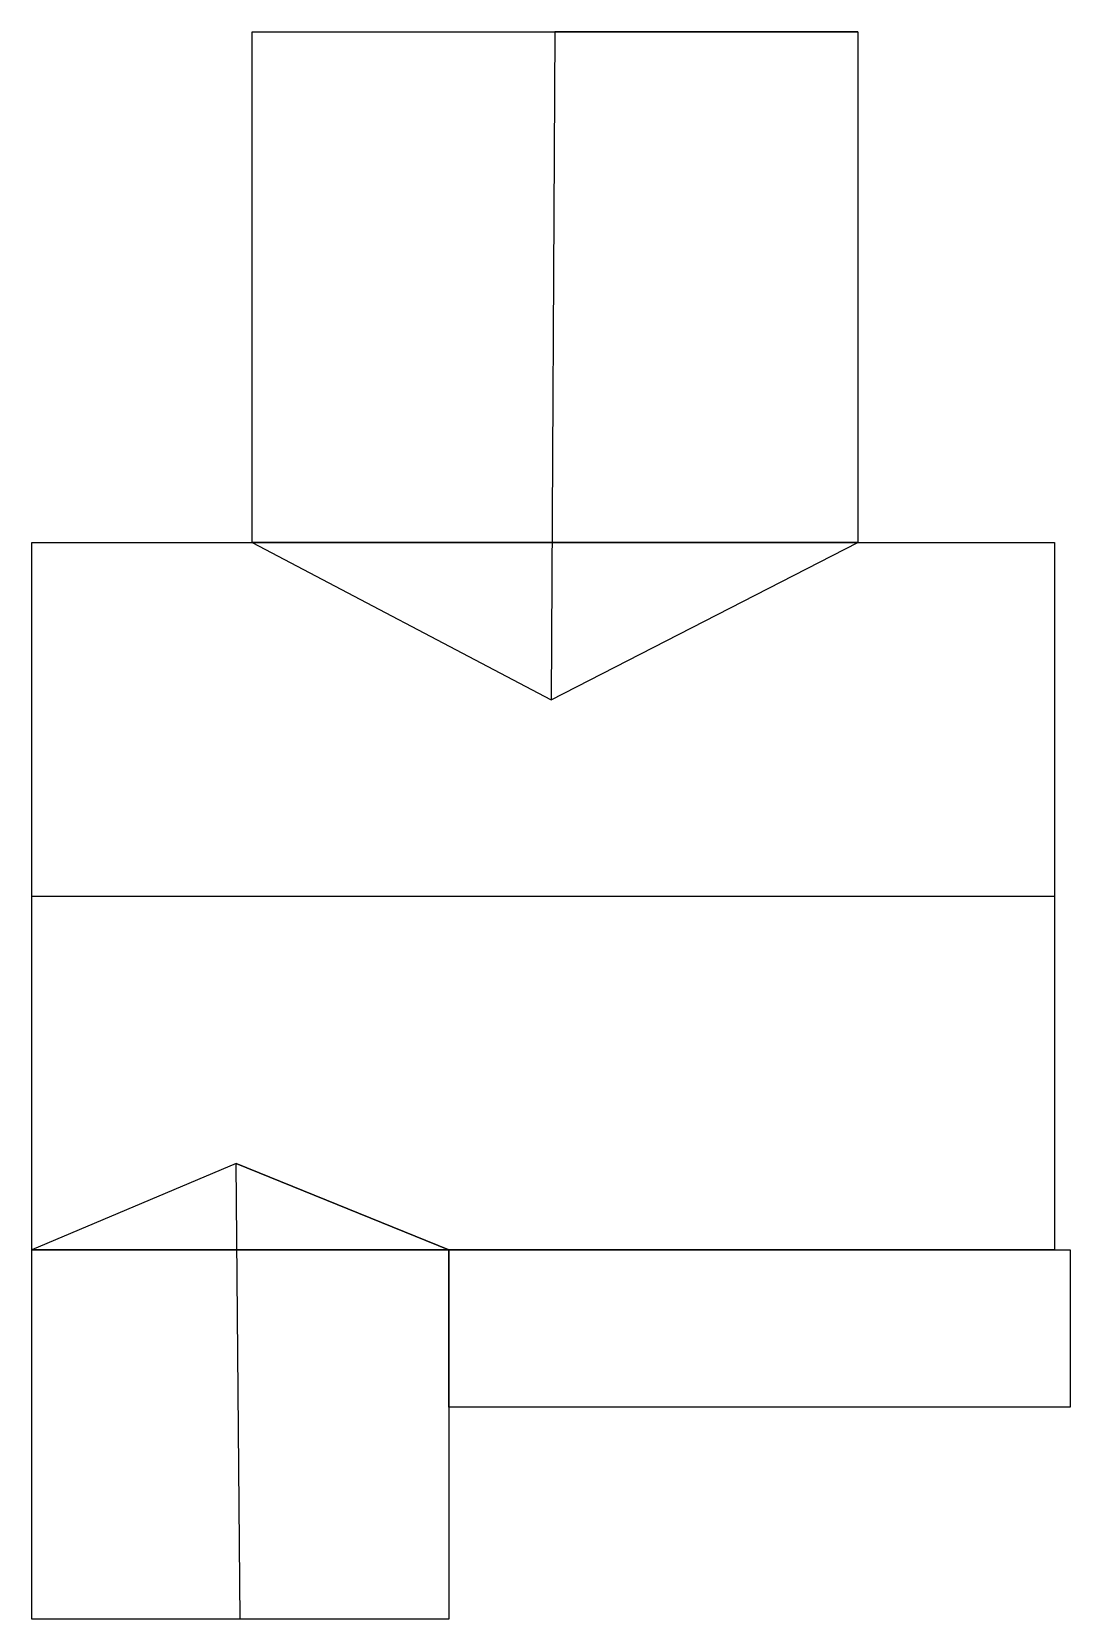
# Model space of a CAD drawing. Header units: millimetres. Extents: x -3200 to 48595, y -28940 to 26070.
# Drawn here: x 34145 to 48595, y 3506 to 25592 of the extents above; entities that cross this region are included whole.
import ezdxf

# ---------------------------------------------------------------- set-up
doc = ezdxf.new("R2010")
doc.units = ezdxf.units.MM
doc.header["$LTSCALE"] = 100
doc.layers.add('WD', color=3, linetype='Continuous')

msp = doc.modelspace()

# ---------------------------------------------------------------- linework, layer by layer
at = {"layer": 'WD'}
for p, q in [((41424.97839, 25592.08761), (41370.24475, 16298.57727)), ((45639.53294, 25592.08761), (41424.97839, 25592.08761)), ((37210.42384, 18485.28551), (41370.24475, 16298.57727)), ((41370.24475, 16298.57727), (45639.53294, 18485.28551)), ((34145.29337, 13565.1918), (48376.25679, 13565.1918)), ((36991.48638, 9847.78763), (34145.29337, 8645.09808)), ((37046.22072, 3506.33363), (36991.48638, 9847.78763)), ((36991.48638, 9847.78763), (39947.14806, 8645.09808)), ((39947.14806, 8645.09808), (36991.48638, 9847.78763))]:
    msp.add_line(p, q, dxfattribs=at)
for points in [[(37210.42384, 25592.08761), (45639.53294, 25592.08761), (45639.53294, 18485.28551), (37210.42384, 18485.28551)], [(34145.29337, 18485.28551), (48376.25679, 18485.28551), (48376.25679, 8645.09808), (34145.29337, 8645.09808)], [(34145.29337, 8645.09808), (39947.14806, 8645.09808), (39947.14806, 3506.33363), (34145.29337, 3506.33363)], [(39947.14806, 8645.09808), (48595.19476, 8645.09808), (48595.19476, 6458.38967), (39947.14806, 6458.38967)]]:
    msp.add_lwpolyline(points, close=True, dxfattribs=at)

doc.saveas('drawing.dxf')
